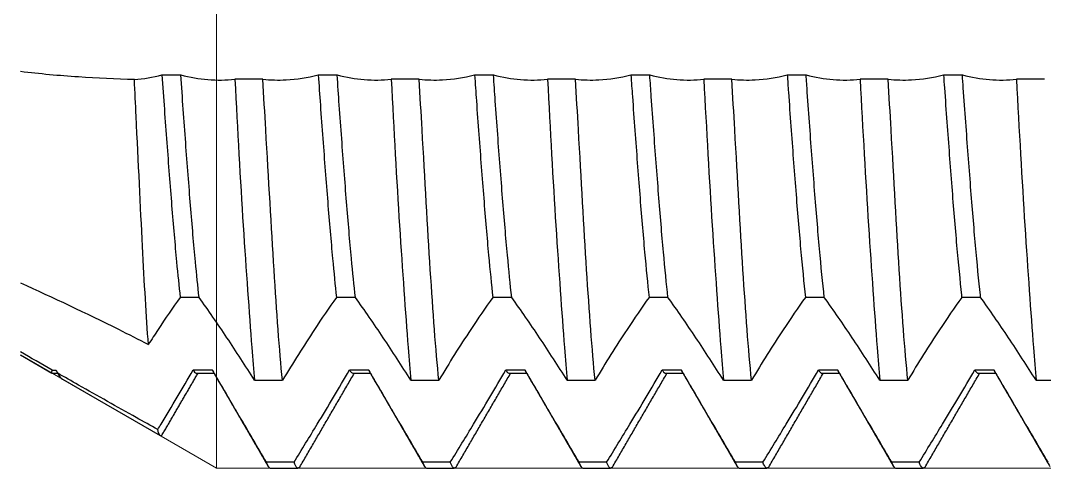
# Model space of a CAD drawing. Header units: millimetres. Extents: x -66 to 64, y -43 to 97.
# Drawn here: x 34.122 to 38.707, y -2.059 to -0.051 of the extents above; entities that cross this region are included whole.
import ezdxf

# ---------------------------------------------------------------- set-up
doc = ezdxf.new("R2010")
doc.units = ezdxf.units.MM
for name, color, linetype in [('1', 4, 'CONTINUOUS'), ('CUT', 1, 'CONTINUOUS'), ('NOCUT', 7, 'CONTINUOUS')]:
    doc.layers.add(name, color=color, linetype=linetype)

msp = doc.modelspace()

# ---------------------------------------------------------------- linework, layer by layer
at = {"layer": '1', "lineweight": 25}
for p, q in [((35.2071, -0.314), (35.082, -0.314)), ((35.9072, -0.314), (35.782, -0.314)), ((36.6073, -0.314), (36.4819, -0.314)), ((37.3073, -0.314), (37.1818, -0.314)), ((38.0074, -0.314), (37.8818, -0.314)), ((38.7075, -0.314), (38.5817, -0.314)), ((34.1219, -1.55), (34.2619, -1.6308)), ((34.2815, -1.6199), (34.2802, -1.6174)), ((34.9816, -1.62), (34.9801, -1.6173)), ((35.6816, -1.62), (35.6801, -1.6173)), ((36.3817, -1.62), (36.3801, -1.6172)), ((37.0817, -1.6201), (37.0801, -1.6172)), ((37.7818, -1.6202), (37.7801, -1.6171)), ((38.4818, -1.6202), (38.4801, -1.6171)), ((34.3097, -1.6584), (34.7476, -1.9113)), ((35.17, -1.6631), (35.2948, -1.6631)), ((35.87, -1.6631), (35.9949, -1.6631)), ((36.5699, -1.6631), (36.6949, -1.6631)), ((37.2699, -1.6631), (37.395, -1.6631)), ((37.9698, -1.6631), (38.0951, -1.6631)), ((38.6697, -1.6631), (38.7951, -1.6631)), ((35.3468, -2.0304), (35.2224, -2.0304)), ((35.2405, -2.057), (35.3645, -2.057)), ((36.0467, -2.0304), (35.9224, -2.0304)), ((35.9405, -2.057), (36.0646, -2.057)), ((36.7467, -2.0304), (36.6225, -2.0304)), ((36.6405, -2.057), (36.7646, -2.057)), ((37.4467, -2.0304), (37.3225, -2.0304)), ((37.3404, -2.057), (37.4646, -2.057)), ((38.1466, -2.0304), (38.0225, -2.0304)), ((38.0404, -2.057), (38.1646, -2.057))]:
    msp.add_line(p, q, dxfattribs=at)
for points, knots in [([(34.6319, -0.3155), (34.5485, -0.3134), (34.4651, -0.3096), (34.295, -0.2981), (34.2084, -0.2902), (34.1219, -0.2799)], [0, 0, 0, 0, 0.491096, 0.491096, 1, 1, 1, 1]), ([(34.6947, -1.5027), (34.6855, -1.379), (34.6767, -1.2286), (34.6592, -0.8859), (34.6499, -0.6863), (34.6372, -0.4262), (34.6346, -0.371), (34.6319, -0.3155)], [0, 0, 0, 0, 0.426853, 0.426853, 0.881035, 0.881035, 1, 1, 1, 1]), ([(34.7553, -0.2948), (34.7589, -0.3468), (34.7661, -0.4502), (34.777, -0.5994), (34.7879, -0.7433), (34.8024, -0.9275), (34.8188, -1.1171), (34.8314, -1.2428), (34.8368, -1.2916)], [0, 0, 0, 0, 0.132473, 0.266288, 0.400104, 0.533919, 0.80155, 1, 1, 1, 1]), ([(34.8399, -0.2948), (34.8806, -0.3057), (34.9211, -0.3124), (35.0018, -0.3186), (35.0421, -0.318), (35.082, -0.314)], [0, 0, 0, 0, 0.497838, 0.497838, 1, 1, 1, 1]), ([(34.9215, -1.2916), (34.9161, -1.2428), (34.9034, -1.1171), (34.8871, -0.9275), (34.8725, -0.7433), (34.8616, -0.5994), (34.8507, -0.4501), (34.8435, -0.3468), (34.8399, -0.2948)], [0, 0, 0, 0, 0.198447, 0.466079, 0.599895, 0.733712, 0.867528, 1, 1, 1, 1]), ([(35.082, -0.314), (35.0939, -0.5418), (35.1061, -0.7667), (35.1322, -1.1732), (35.1456, -1.3604), (35.162, -1.5685), (35.166, -1.6176), (35.17, -1.6631)], [0, 0, 0, 0, 0.428957, 0.428957, 0.857954, 0.857954, 1, 1, 1, 1]), ([(35.2071, -0.314), (35.2418, -0.3173), (35.2766, -0.3183), (35.3594, -0.3145), (35.4075, -0.3076), (35.4553, -0.2948)], [0, 0, 0, 0, 0.421026, 0.421026, 1, 1, 1, 1]), ([(35.2948, -1.6631), (35.2818, -1.5274), (35.2691, -1.3576), (35.2453, -0.978), (35.2334, -0.7629), (35.216, -0.466), (35.2115, -0.3903), (35.2071, -0.314)], [0, 0, 0, 0, 0.42907, 0.42907, 0.858112, 0.858112, 1, 1, 1, 1]), ([(35.4553, -0.2948), (35.4623, -0.2948), (35.4694, -0.2948), (35.487, -0.2948), (35.4976, -0.2948), (35.5187, -0.2948), (35.5293, -0.2948), (35.5399, -0.2948)], [0, 0, 0, 0, 0.25, 0.25, 0.625, 0.625, 1, 1, 1, 1]), ([(35.4553, -0.2948), (35.4584, -0.3403), (35.4652, -0.4373), (35.4756, -0.581), (35.4865, -0.7257), (35.5011, -0.9111), (35.5179, -1.1077), (35.531, -1.2388), (35.5368, -1.2917)], [0, 0, 0, 0, 0.116025, 0.24985, 0.383675, 0.517501, 0.785151, 1, 1, 1, 1]), ([(35.5399, -0.2948), (35.5806, -0.3057), (35.6211, -0.3124), (35.7018, -0.3186), (35.742, -0.318), (35.782, -0.314)], [0, 0, 0, 0, 0.49784, 0.49784, 1, 1, 1, 1]), ([(35.6214, -1.2917), (35.6156, -1.2388), (35.6025, -1.1077), (35.5857, -0.9111), (35.5712, -0.7257), (35.5603, -0.581), (35.5498, -0.4373), (35.543, -0.3403), (35.5399, -0.2948)], [0, 0, 0, 0, 0.214847, 0.482499, 0.616326, 0.750152, 0.883978, 1, 1, 1, 1]), ([(35.782, -0.314), (35.7938, -0.5418), (35.8061, -0.7667), (35.8323, -1.1732), (35.8456, -1.3604), (35.8619, -1.5685), (35.866, -1.6176), (35.87, -1.6631)], [0, 0, 0, 0, 0.428953, 0.428953, 0.857955, 0.857955, 1, 1, 1, 1]), ([(35.9072, -0.314), (35.9419, -0.3173), (35.9767, -0.3183), (36.0594, -0.3145), (36.1075, -0.3076), (36.1553, -0.2948)], [0, 0, 0, 0, 0.421142, 0.421142, 1, 1, 1, 1]), ([(35.9949, -1.6631), (35.9819, -1.5274), (35.9691, -1.3576), (35.9452, -0.978), (35.9334, -0.7629), (35.916, -0.466), (35.9116, -0.3903), (35.9072, -0.314)], [0, 0, 0, 0, 0.429081, 0.429081, 0.858131, 0.858131, 1, 1, 1, 1]), ([(36.1553, -0.2948), (36.1623, -0.2948), (36.1694, -0.2948), (36.1835, -0.2948), (36.1905, -0.2948), (36.2117, -0.2948), (36.2258, -0.2948), (36.2399, -0.2948)], [0, 0, 0, 0, 0.25, 0.25, 0.5, 0.5, 1, 1, 1, 1]), ([(36.1553, -0.2948), (36.158, -0.3338), (36.1643, -0.4245), (36.1743, -0.5625), (36.1852, -0.7079), (36.1998, -0.8946), (36.217, -1.0984), (36.2305, -1.2349), (36.2368, -1.2918)], [0, 0, 0, 0, 0.099557, 0.233393, 0.367229, 0.501065, 0.768737, 1, 1, 1, 1]), ([(36.2399, -0.2948), (36.2806, -0.3057), (36.3211, -0.3124), (36.4017, -0.3186), (36.442, -0.318), (36.4819, -0.314)], [0, 0, 0, 0, 0.497841, 0.497841, 1, 1, 1, 1]), ([(36.3214, -1.2918), (36.3152, -1.2349), (36.3016, -1.0984), (36.2844, -0.8946), (36.2698, -0.7079), (36.2589, -0.5625), (36.2489, -0.4244), (36.2426, -0.3338), (36.2399, -0.2948)], [0, 0, 0, 0, 0.231263, 0.498937, 0.632774, 0.766611, 0.900448, 1, 1, 1, 1]), ([(36.4819, -0.314), (36.4937, -0.5418), (36.5062, -0.7667), (36.5324, -1.1732), (36.5456, -1.3604), (36.5619, -1.5685), (36.5659, -1.6176), (36.5699, -1.6631)], [0, 0, 0, 0, 0.428951, 0.428951, 0.857959, 0.857959, 1, 1, 1, 1]), ([(36.6073, -0.314), (36.642, -0.3173), (36.6768, -0.3183), (36.7595, -0.3145), (36.8075, -0.3076), (36.8553, -0.2948)], [0, 0, 0, 0, 0.421257, 0.421257, 1, 1, 1, 1]), ([(36.6949, -1.6631), (36.6819, -1.5274), (36.6691, -1.3576), (36.6452, -0.978), (36.6334, -0.7629), (36.6161, -0.466), (36.6117, -0.3902), (36.6073, -0.314)], [0, 0, 0, 0, 0.429092, 0.429092, 0.85815, 0.85815, 1, 1, 1, 1]), ([(36.8553, -0.2948), (36.8623, -0.2948), (36.8694, -0.2948), (36.8835, -0.2948), (36.8905, -0.2948), (36.9117, -0.2948), (36.9258, -0.2948), (36.9399, -0.2948)], [0, 0, 0, 0, 0.25, 0.25, 0.5, 0.5, 1, 1, 1, 1]), ([(36.8553, -0.2948), (36.8575, -0.3274), (36.8634, -0.4116), (36.8729, -0.544), (36.8839, -0.6901), (36.8984, -0.878), (36.9161, -1.0889), (36.9301, -1.231), (36.9368, -1.2919)], [0, 0, 0, 0, 0.08307, 0.216917, 0.350764, 0.484611, 0.752305, 1, 1, 1, 1]), ([(36.9399, -0.2948), (36.9806, -0.3057), (37.0211, -0.3124), (37.1017, -0.3186), (37.1419, -0.318), (37.1818, -0.314)], [0, 0, 0, 0, 0.497842, 0.497842, 1, 1, 1, 1]), ([(37.0214, -1.2919), (37.0147, -1.231), (37.0007, -1.0889), (36.983, -0.878), (36.9685, -0.6901), (36.9576, -0.544), (36.948, -0.4116), (36.9421, -0.3273), (36.9399, -0.2948)], [0, 0, 0, 0, 0.247696, 0.515393, 0.649241, 0.78309, 0.916938, 1, 1, 1, 1]), ([(37.1818, -0.314), (37.1937, -0.5418), (37.2062, -0.7666), (37.2325, -1.1731), (37.2456, -1.3604), (37.2618, -1.5685), (37.2659, -1.6176), (37.2699, -1.6631)], [0, 0, 0, 0, 0.42895, 0.42895, 0.857964, 0.857964, 1, 1, 1, 1]), ([(37.3073, -0.314), (37.342, -0.3173), (37.3768, -0.3183), (37.4595, -0.3145), (37.5075, -0.3076), (37.5553, -0.2948)], [0, 0, 0, 0, 0.421372, 0.421372, 1, 1, 1, 1]), ([(37.395, -1.6631), (37.382, -1.5274), (37.3691, -1.3576), (37.3451, -0.978), (37.3334, -0.7629), (37.3162, -0.466), (37.3117, -0.3902), (37.3073, -0.314)], [0, 0, 0, 0, 0.429103, 0.429103, 0.858169, 0.858169, 1, 1, 1, 1]), ([(37.5553, -0.2948), (37.5623, -0.2948), (37.5694, -0.2948), (37.587, -0.2948), (37.5976, -0.2948), (37.6187, -0.2948), (37.6293, -0.2948), (37.6399, -0.2948)], [0, 0, 0, 0, 0.25, 0.25, 0.625, 0.625, 1, 1, 1, 1]), ([(37.5553, -0.2948), (37.5571, -0.3209), (37.5625, -0.3987), (37.5716, -0.5253), (37.5825, -0.6721), (37.5971, -0.8613), (37.6152, -1.0794), (37.6296, -1.227), (37.6368, -1.2919)], [0, 0, 0, 0, 0.066561, 0.20042, 0.334279, 0.468138, 0.735856, 1, 1, 1, 1]), ([(37.7214, -1.2919), (37.7143, -1.2271), (37.6998, -1.0794), (37.6817, -0.8613), (37.6671, -0.6721), (37.6562, -0.5253), (37.6471, -0.3987), (37.6417, -0.3209), (37.6399, -0.2948)], [0, 0, 0, 0, 0.264148, 0.531869, 0.665729, 0.799589, 0.93345, 1, 1, 1, 1]), ([(37.6399, -0.2948), (37.6806, -0.3058), (37.721, -0.3124), (37.8016, -0.3186), (37.8419, -0.318), (37.8818, -0.314)], [0, 0, 0, 0, 0.497844, 0.497844, 1, 1, 1, 1]), ([(37.8818, -0.314), (37.8936, -0.5418), (37.9063, -0.7666), (37.9325, -1.1731), (37.9456, -1.3604), (37.9618, -1.5685), (37.9658, -1.6176), (37.9698, -1.6631)], [0, 0, 0, 0, 0.428952, 0.428952, 0.857973, 0.857973, 1, 1, 1, 1]), ([(38.0074, -0.314), (38.0421, -0.3173), (38.0769, -0.3183), (38.1596, -0.3145), (38.2076, -0.3076), (38.2553, -0.2949)], [0, 0, 0, 0, 0.421485, 0.421485, 1, 1, 1, 1]), ([(38.0951, -1.6631), (38.082, -1.5274), (38.069, -1.3576), (38.045, -0.9779), (38.0333, -0.7628), (38.0162, -0.4659), (38.0118, -0.3902), (38.0074, -0.314)], [0, 0, 0, 0, 0.429114, 0.429114, 0.858188, 0.858188, 1, 1, 1, 1]), ([(38.2553, -0.2949), (38.2623, -0.2949), (38.2694, -0.2949), (38.2835, -0.2949), (38.2905, -0.2949), (38.3117, -0.2949), (38.3258, -0.2949), (38.3399, -0.2949)], [0, 0, 0, 0, 0.25, 0.25, 0.5, 0.5, 1, 1, 1, 1]), ([(38.2553, -0.2949), (38.2566, -0.3144), (38.2616, -0.3859), (38.2703, -0.5066), (38.2812, -0.6541), (38.2957, -0.8444), (38.3139, -1.0656), (38.3288, -1.2195), (38.3365, -1.2889), (38.3368, -1.292)], [0, 0, 0, 0, 0.050029, 0.1839, 0.317772, 0.451644, 0.719387, 0.987131, 1, 1, 1, 1]), ([(38.3399, -0.2949), (38.3806, -0.3058), (38.421, -0.3124), (38.5016, -0.3186), (38.5418, -0.318), (38.5817, -0.314)], [0, 0, 0, 0, 0.497845, 0.497845, 1, 1, 1, 1]), ([(38.4214, -1.292), (38.4211, -1.2889), (38.4135, -1.2196), (38.3985, -1.0656), (38.3804, -0.8444), (38.3658, -0.6541), (38.3549, -0.5066), (38.3462, -0.3858), (38.3412, -0.3144), (38.3399, -0.2949)], [0, 0, 0, 0, 0.012872, 0.280619, 0.548365, 0.682238, 0.816112, 0.949985, 1, 1, 1, 1]), ([(38.5817, -0.314), (38.5936, -0.5418), (38.6064, -0.7666), (38.6326, -1.1732), (38.6456, -1.3605), (38.6617, -1.5685), (38.6657, -1.6176), (38.6697, -1.6631)], [0, 0, 0, 0, 0.428955, 0.428955, 0.857984, 0.857984, 1, 1, 1, 1]), ([(34.1219, -1.2268), (34.2681, -1.2923), (34.4145, -1.3622), (34.6053, -1.4572), (34.65, -1.4798), (34.6947, -1.5027)], [0, 0, 0, 0, 0.765683, 0.765683, 1, 1, 1, 1]), ([(34.8368, -1.2916), (34.8037, -1.3381), (34.7708, -1.3863), (34.7236, -1.4579), (34.7091, -1.4802), (34.6947, -1.5027)], [0, 0, 0, 0, 0.692754, 0.692754, 1, 1, 1, 1]), ([(34.9215, -1.2916), (34.9144, -1.2916), (34.9074, -1.2916), (34.8932, -1.2916), (34.8862, -1.2916), (34.865, -1.2916), (34.8509, -1.2916), (34.8368, -1.2916)], [0, 0, 0, 0, 0.250001, 0.250001, 0.500002, 0.500002, 1, 1, 1, 1]), ([(35.17, -1.6631), (35.129, -1.598), (35.0877, -1.5343), (35.0048, -1.4101), (34.963, -1.3496), (34.9215, -1.2916)], [0, 0, 0, 0, 0.497966, 0.497966, 1, 1, 1, 1]), ([(35.5368, -1.2917), (35.5037, -1.3382), (35.4707, -1.3865), (35.3899, -1.509), (35.3421, -1.585), (35.2948, -1.6631)], [0, 0, 0, 0, 0.404642, 0.404642, 1, 1, 1, 1]), ([(35.6214, -1.2917), (35.6144, -1.2917), (35.6073, -1.2917), (35.5932, -1.2917), (35.5862, -1.2917), (35.565, -1.2917), (35.5509, -1.2917), (35.5368, -1.2917)], [0, 0, 0, 0, 0.250001, 0.250001, 0.500002, 0.500002, 1, 1, 1, 1]), ([(35.87, -1.6631), (35.8289, -1.598), (35.7877, -1.5343), (35.7048, -1.4102), (35.663, -1.3496), (35.6214, -1.2917)], [0, 0, 0, 0, 0.497967, 0.497967, 1, 1, 1, 1]), ([(36.2368, -1.2918), (36.2037, -1.3383), (36.1707, -1.3866), (36.0898, -1.5092), (36.0421, -1.5851), (35.9949, -1.6631)], [0, 0, 0, 0, 0.405033, 0.405033, 1, 1, 1, 1]), ([(36.3214, -1.2918), (36.3144, -1.2918), (36.3073, -1.2918), (36.2932, -1.2918), (36.2862, -1.2918), (36.265, -1.2918), (36.2509, -1.2918), (36.2368, -1.2918)], [0, 0, 0, 0, 0.250001, 0.250001, 0.500001, 0.500001, 1, 1, 1, 1]), ([(36.5699, -1.6631), (36.5289, -1.598), (36.4876, -1.5343), (36.4047, -1.4102), (36.363, -1.3497), (36.3214, -1.2918)], [0, 0, 0, 0, 0.497968, 0.497968, 1, 1, 1, 1]), ([(36.9368, -1.2919), (36.9036, -1.3384), (36.8706, -1.3868), (36.7898, -1.5093), (36.7421, -1.5852), (36.6949, -1.6631)], [0, 0, 0, 0, 0.405441, 0.405441, 1, 1, 1, 1]), ([(37.2699, -1.6631), (37.2288, -1.598), (37.1876, -1.5343), (37.1047, -1.4103), (37.063, -1.3497), (37.0214, -1.2919)], [0, 0, 0, 0, 0.497969, 0.497969, 1, 1, 1, 1]), ([(37.6368, -1.2919), (37.6036, -1.3385), (37.5706, -1.387), (37.4898, -1.5095), (37.4421, -1.5852), (37.395, -1.6631)], [0, 0, 0, 0, 0.405862, 0.405862, 1, 1, 1, 1]), ([(37.9698, -1.6631), (37.9288, -1.598), (37.8875, -1.5344), (37.8047, -1.4103), (37.763, -1.3498), (37.7214, -1.2919)], [0, 0, 0, 0, 0.49797, 0.49797, 1, 1, 1, 1]), ([(38.3368, -1.292), (38.3036, -1.3387), (38.2705, -1.3871), (38.1897, -1.5096), (38.1421, -1.5853), (38.0951, -1.6631)], [0, 0, 0, 0, 0.406291, 0.406291, 1, 1, 1, 1]), ([(38.4214, -1.292), (38.4073, -1.292), (38.3932, -1.292), (38.3721, -1.292), (38.365, -1.292), (38.3509, -1.292), (38.3439, -1.292), (38.3368, -1.292)], [0, 0, 0, 0, 0.5, 0.5, 0.75, 0.75, 1, 1, 1, 1]), ([(38.6697, -1.6631), (38.6287, -1.598), (38.5875, -1.5344), (38.5047, -1.4104), (38.463, -1.3499), (38.4214, -1.292)], [0, 0, 0, 0, 0.497971, 0.497971, 1, 1, 1, 1]), ([(34.7363, -1.8842), (34.7044, -1.8664), (34.6725, -1.8486), (34.5543, -1.7823), (34.4679, -1.7336), (34.3505, -1.667), (34.3195, -1.6494), (34.2885, -1.6317)], [0, 0, 0, 0, 0.214066, 0.214066, 0.792346, 0.792346, 1, 1, 1, 1]), ([(34.7363, -1.8842), (34.7412, -1.8761), (34.7462, -1.8679), (34.7992, -1.7802), (34.8475, -1.6993), (34.8955, -1.6173)], [0, 0, 0, 0, 0.093249, 0.093249, 1, 1, 1, 1]), ([(34.8955, -1.6173), (34.8997, -1.6252), (34.9053, -1.6315), (34.911, -1.6316), (34.9125, -1.6311)], [0, 0, 0, 0, 0.731811, 1, 1, 1, 1]), ([(34.8955, -1.6173), (34.9026, -1.6173), (34.9096, -1.6173), (34.9273, -1.6173), (34.9378, -1.6173), (34.959, -1.6173), (34.9696, -1.6173), (34.9801, -1.6173)], [0, 0, 0, 0, 0.25, 0.25, 0.625, 0.625, 1, 1, 1, 1]), ([(34.9801, -1.6173), (35.0209, -1.6873), (35.0614, -1.7568), (35.1422, -1.8947), (35.1825, -1.9631), (35.2224, -2.0304)], [0, 0, 0, 0, 0.497824, 0.497824, 1, 1, 1, 1]), ([(35.3468, -2.0304), (35.3814, -1.9743), (35.4162, -1.9173), (35.4992, -1.7802), (35.5475, -1.6992), (35.5955, -1.6173)], [0, 0, 0, 0, 0.419917, 0.419917, 1, 1, 1, 1]), ([(35.5955, -1.6173), (35.5992, -1.6244), (35.6049, -1.6312), (35.6106, -1.6317), (35.6126, -1.6312)], [0, 0, 0, 0, 0.652306, 1, 1, 1, 1]), ([(35.5955, -1.6173), (35.6026, -1.6173), (35.6096, -1.6173), (35.6237, -1.6173), (35.6308, -1.6173), (35.6449, -1.6173), (35.6519, -1.6173), (35.666, -1.6173), (35.6731, -1.6173), (35.6801, -1.6173)], [0, 0, 0, 0, 0.25, 0.25, 0.5, 0.5, 0.75, 0.75, 1, 1, 1, 1]), ([(35.6801, -1.6173), (35.7209, -1.6873), (35.7614, -1.7568), (35.8422, -1.8947), (35.8825, -1.9631), (35.9224, -2.0304)], [0, 0, 0, 0, 0.497823, 0.497823, 1, 1, 1, 1]), ([(36.0467, -2.0304), (36.0814, -1.9743), (36.1162, -1.9173), (36.1991, -1.7802), (36.2474, -1.6992), (36.2955, -1.6172)], [0, 0, 0, 0, 0.419862, 0.419862, 1, 1, 1, 1]), ([(36.2955, -1.6172), (36.2988, -1.6235), (36.3045, -1.6308), (36.3102, -1.6319), (36.3126, -1.6312)], [0, 0, 0, 0, 0.571346, 1, 1, 1, 1]), ([(36.2955, -1.6172), (36.3096, -1.6172), (36.3237, -1.6172), (36.3519, -1.6172), (36.366, -1.6172), (36.3801, -1.6172)], [0, 0, 0, 0, 0.5, 0.5, 1, 1, 1, 1]), ([(36.3801, -1.6172), (36.4209, -1.6872), (36.4615, -1.7568), (36.5422, -1.8946), (36.5825, -1.9631), (36.6225, -2.0304)], [0, 0, 0, 0, 0.497822, 0.497822, 1, 1, 1, 1]), ([(36.7467, -2.0304), (36.7814, -1.9743), (36.8162, -1.9173), (36.8991, -1.7802), (36.9474, -1.6991), (36.9955, -1.6172)], [0, 0, 0, 0, 0.419816, 0.419816, 1, 1, 1, 1]), ([(36.9955, -1.6172), (37.0096, -1.6172), (37.0237, -1.6172), (37.0448, -1.6172), (37.0519, -1.6172), (37.066, -1.6172), (37.0731, -1.6172), (37.0801, -1.6172)], [0, 0, 0, 0, 0.5, 0.5, 0.75, 0.75, 1, 1, 1, 1]), ([(36.9955, -1.6172), (36.9983, -1.6226), (37.004, -1.6305), (37.0097, -1.6321), (37.0126, -1.6312)], [0, 0, 0, 0, 0.492785, 1, 1, 1, 1]), ([(37.0801, -1.6172), (37.1209, -1.6872), (37.1615, -1.7567), (37.2422, -1.8946), (37.2825, -1.9631), (37.3225, -2.0304)], [0, 0, 0, 0, 0.497822, 0.497822, 1, 1, 1, 1]), ([(37.4467, -2.0304), (37.4813, -1.9743), (37.5161, -1.9173), (37.5991, -1.7801), (37.6474, -1.6991), (37.6955, -1.6171)], [0, 0, 0, 0, 0.419777, 0.419777, 1, 1, 1, 1]), ([(37.6955, -1.6171), (37.7096, -1.6171), (37.7237, -1.6171), (37.7519, -1.6171), (37.766, -1.6171), (37.7801, -1.6171)], [0, 0, 0, 0, 0.5, 0.5, 1, 1, 1, 1]), ([(37.6955, -1.6171), (37.6978, -1.6217), (37.7036, -1.6302), (37.7093, -1.6323), (37.7127, -1.6313)], [0, 0, 0, 0, 0.414562, 1, 1, 1, 1]), ([(37.7801, -1.6171), (37.8209, -1.6872), (37.8615, -1.7567), (37.9423, -1.8946), (37.9826, -1.9631), (38.0225, -2.0304)], [0, 0, 0, 0, 0.497821, 0.497821, 1, 1, 1, 1]), ([(38.1466, -2.0304), (38.1813, -1.9743), (38.2161, -1.9173), (38.2991, -1.7801), (38.3474, -1.6991), (38.3955, -1.6171)], [0, 0, 0, 0, 0.419747, 0.419747, 1, 1, 1, 1]), ([(38.3955, -1.6171), (38.4096, -1.6171), (38.4237, -1.6171), (38.4519, -1.6171), (38.466, -1.6171), (38.4801, -1.6171)], [0, 0, 0, 0, 0.5, 0.5, 1, 1, 1, 1]), ([(38.3955, -1.6171), (38.3974, -1.6209), (38.4031, -1.6298), (38.4089, -1.6324), (38.4127, -1.6314)], [0, 0, 0, 0, 0.336656, 1, 1, 1, 1]), ([(38.4801, -1.6171), (38.5209, -1.6871), (38.5615, -1.7567), (38.6423, -1.8946), (38.6826, -1.9631), (38.7225, -2.0304)], [0, 0, 0, 0, 0.497821, 0.497821, 1, 1, 1, 1]), ([(34.7563, -1.908), (34.7524, -1.9137), (34.7485, -1.9137), (34.7419, -1.9035), (34.7391, -1.8955), (34.7363, -1.8842)], [0, 0, 0, 0, 0.566338, 0.566338, 1, 1, 1, 1]), ([(35.3743, -2.0494), (35.3691, -2.0572), (35.364, -2.059), (35.3549, -2.0509), (35.3508, -2.0428), (35.3468, -2.0304)], [0, 0, 0, 0, 0.543528, 0.543528, 1, 1, 1, 1]), ([(36.0743, -2.0493), (36.0692, -2.0572), (36.0641, -2.059), (36.0549, -2.0509), (36.0508, -2.0428), (36.0467, -2.0304)], [0, 0, 0, 0, 0.544015, 0.544015, 1, 1, 1, 1]), ([(36.7744, -2.0493), (36.7692, -2.0572), (36.7641, -2.059), (36.7549, -2.0509), (36.7508, -2.0428), (36.7467, -2.0304)], [0, 0, 0, 0, 0.544427, 0.544427, 1, 1, 1, 1]), ([(37.4745, -2.0493), (37.4693, -2.0572), (37.4641, -2.059), (37.4549, -2.0509), (37.4507, -2.0428), (37.4467, -2.0304)], [0, 0, 0, 0, 0.544822, 0.544822, 1, 1, 1, 1]), ([(38.1746, -2.0492), (38.1694, -2.0572), (38.1642, -2.059), (38.1549, -2.0509), (38.1507, -2.0428), (38.1466, -2.0304)], [0, 0, 0, 0, 0.545143, 0.545143, 1, 1, 1, 1])]:
    msp.add_open_spline(points, degree=3, knots=knots, dxfattribs=at)
for points, degree in [([(34.6319, -0.3155), (34.673, -0.3124), (34.7142, -0.3057), (34.7553, -0.2948)], 3), ([(34.7553, -0.2948), (34.8399, -0.2948)], 1), ([(37.0214, -1.2919), (36.9368, -1.2919)], 1), ([(37.7214, -1.2919), (37.6368, -1.2919)], 1), ([(34.2634, -1.6174), (34.2162, -1.5905), (34.169, -1.5635), (34.1219, -1.5364)], 3), ([(34.2629, -1.6314), (34.2628, -1.6313), (34.263, -1.6267), (34.2634, -1.6174)], 3), ([(34.2631, -1.6311), (34.288, -1.6311)], 1), ([(34.2634, -1.6174), (34.2802, -1.6174)], 1), ([(34.2802, -1.6174), (34.2829, -1.6222), (34.2857, -1.6269), (34.2885, -1.6317)], 3), ([(34.2815, -1.6199), (34.2903, -1.635)], 1), ([(34.2885, -1.6317), (34.2961, -1.6457), (34.3035, -1.6548), (34.3107, -1.659)], 3), ([(34.757, -1.9068), (34.837, -1.769), (34.9171, -1.6312)], 2), ([(34.9124, -1.6312), (34.9502, -1.6312), (34.9881, -1.6312)], 2), ([(34.9816, -1.6199), (35.1066, -1.8351), (35.2314, -2.0504)], 2), ([(35.3724, -2.0527), (35.4946, -1.842), (35.6171, -1.6312)], 2), ([(35.6124, -1.6312), (35.6503, -1.6312), (35.6881, -1.6312)], 2), ([(35.6816, -1.6199), (35.8067, -1.8351), (35.9315, -2.0504)], 2), ([(36.0724, -2.0528), (36.1947, -1.8421), (36.3172, -1.6312)], 2), ([(36.3125, -1.6312), (36.3503, -1.6312), (36.3882, -1.6312)], 2), ([(36.3816, -1.62), (36.5067, -1.8352), (36.6315, -2.0505)], 2), ([(36.7725, -2.0528), (36.8947, -1.8421), (37.0172, -1.6313)], 2), ([(37.0125, -1.6313), (37.0503, -1.6313), (37.0882, -1.6313)], 2), ([(37.0817, -1.62), (37.2067, -1.8352), (37.3316, -2.0505)], 2), ([(37.4725, -2.0529), (37.5947, -1.8422), (37.7172, -1.6313)], 2), ([(37.7125, -1.6313), (37.7504, -1.6313), (37.7882, -1.6313)], 2), ([(37.7817, -1.6201), (37.9068, -1.8353), (38.0316, -2.0506)], 2), ([(38.1725, -2.053), (38.2947, -1.8423), (38.4173, -1.6314)], 2), ([(38.4125, -1.6314), (38.4504, -1.6314), (38.4883, -1.6314)], 2), ([(38.4818, -1.6202), (38.6068, -1.8353), (38.7316, -2.0506)], 2), ([(35.2224, -2.0304), (35.2285, -2.0481), (35.2346, -2.0568), (35.2405, -2.0568)], 3), ([(35.9224, -2.0304), (35.9286, -2.0481), (35.9346, -2.0568), (35.9405, -2.0568)], 3), ([(36.6225, -2.0304), (36.6286, -2.0481), (36.6346, -2.0568), (36.6404, -2.0568)], 3), ([(37.3225, -2.0304), (37.3286, -2.0481), (37.3346, -2.0568), (37.3404, -2.0568)], 3), ([(38.0225, -2.0304), (38.0286, -2.0481), (38.0345, -2.0568), (38.0404, -2.0568)], 3)]:
    msp.add_open_spline(points, degree=degree, dxfattribs=at)
at = {"layer": 'CUT', "lineweight": 13}
for p, q in [((35, 2.057), (35, -2.057)), ((35, -2.057), (40.53, -2.057))]:
    msp.add_line(p, q, dxfattribs=at)
at = {"layer": 'NOCUT', "lineweight": 13}
for p, q in [((35, -2.057), (35, 2.057)), ((34.1219, -1.55), (35, -2.057))]:
    msp.add_line(p, q, dxfattribs=at)

doc.saveas('drawing.dxf')
